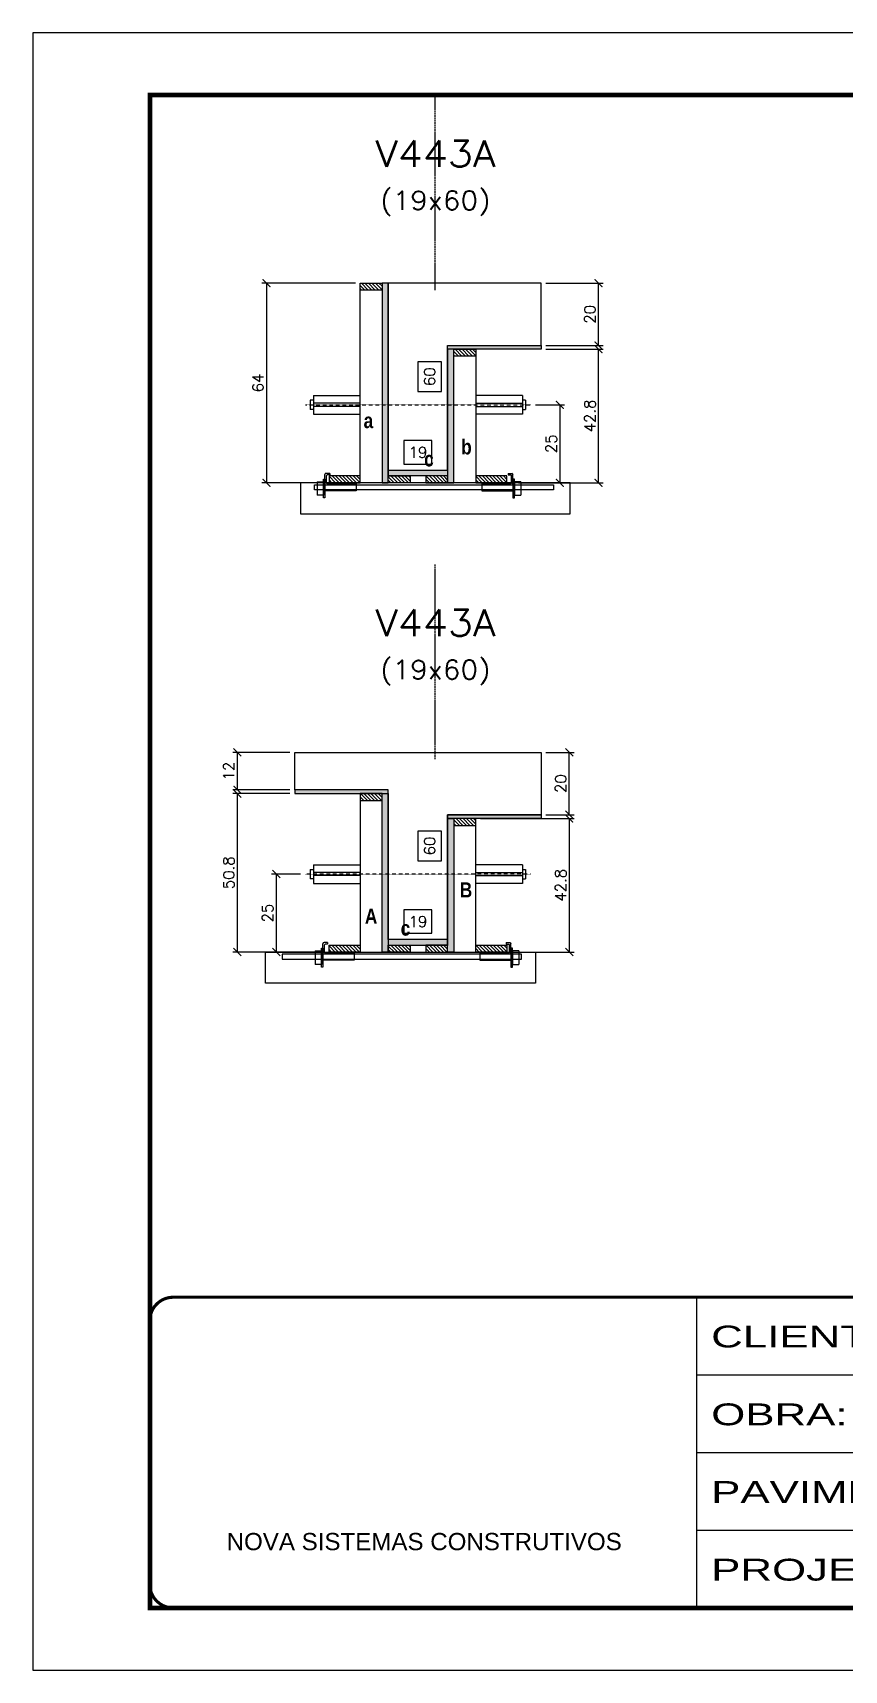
# Model space of a CAD drawing. Extents: x 137137 to 143418, y 10464 to 34486.
# Drawn here: x 140307 to 140827, y 20801 to 21851 of the extents above; entities that cross this region are included whole.
import ezdxf
from ezdxf.enums import TextEntityAlignment as Align

# ---------------------------------------------------------------- set-up
doc = ezdxf.new("R2010")
doc.units = 0
for name, pattern in [('CONTINUO', [0]), ('DASHED', [0.75, 0.5, -0.25]), ('HIDDEN', [0.375, 0.25, -0.125])]:
    doc.linetypes.add(name, pattern=pattern)
for name, color, linetype in [('barrote', 251, 'Continuous'), ('COTA', 241, 'Continuous'), ('Cota Seção (2x)', 4, 'Continuous'), ('detalhes', 4, 'Continuous'), ('Painéis', 200, 'Continuous'), ('presilha', 1, 'Continuous'), ('TENSOR', 3, 'Continuous'), ('Texto de Titulo', 7, 'Continuous'), ('Texto Qtd Sarr', 242, 'Continuous')]:
    doc.layers.add(name, color=color, linetype=linetype)
for name, color, linetype, lineweight in [('CONCRETO', 251, 'Continuous', 25), ('Folhas', 255, 'Continuous', 9), ('Hachura', 251, 'Continuous', 9), ('Madeira', 126, 'Continuous', 18), ('SARRAFO DE PRESSAO', 251, 'DASHED', 9), ('SCO-___-LAJ', 2, 'Continuous', 0), ('Texto Seção', 7, 'Continuous', 15)]:
    doc.layers.add(name, color=color, linetype=linetype, lineweight=lineweight)
doc.styles.add('ARIAL', font='arial.ttf')
doc.styles.add('Romans', font='romans.shx')
doc.styles.add('TECNICA', font='techb___.ttf', dxfattribs={"height": 10})
doc.styles.add('Tecnologia', font='')
doc.styles.get('Tecnologia').set_extended_font_data('Forgotten Futurist')
doc.dimstyles.new('Cota Seção (2x)', dxfattribs={"dimtxt": 7, "dimasz": 5, "dimexe": 3, "dimexo": 3, "dimgap": 2, "dimtad": 3, "dimdec": 1, "dimlfac": 0.5, "dimzin": 12, "dimdsep": 46, "dimtxsty": 'Romans', "dimblk": 'ARCHTICK', "dimcen": 0, "dimclrd": 4, "dimclre": 4, "dimclrt": 1, "dimadec": 1, "dimazin": 3, "dimtfac": 1, "dimtdec": 1, "dimtmove": 0, "dimatfit": 3, "dimldrblk": 'OBLIQUE', "dimfxl": 1, "dimtolj": 1, "dimtzin": 12, "dimarcsym": 0})
doc.dimstyles.new('Cota Seção interna', dxfattribs={"dimtxt": 7, "dimasz": 6, "dimexe": 0.18, "dimexo": 2, "dimgap": -4, "dimtad": 3, "dimdec": 1, "dimlfac": 0.5, "dimzin": 12, "dimdsep": 46, "dimtxsty": 'Romans', "dimblk": 'ARCHTICK', "dimcen": 0.09, "dimse1": 1, "dimse2": 1, "dimsd1": 1, "dimsd2": 1, "dimclrd": 180, "dimclre": 5, "dimclrt": 1, "dimadec": 0, "dimazin": 3, "dimtfac": 1, "dimtdec": 1, "dimtofl": 0, "dimtmove": 0, "dimatfit": 3, "dimldrblk": 'ARCHTICK', "dimfxl": 1, "dimtolj": 1, "dimtzin": 0, "dimarcsym": 0})

# ---------------------------------------------------------------- blocks, each defined once
blk = doc.blocks.new('9999999999')
at = {"color": 30, "linetype": 'CONTINUO'}
for p, q in [((98564.6, 34230.2), (98564.6, 34429.4)), ((98564.6, 34379.6), (99584, 34379.6)), ((98564.6, 34329.8), (99488, 34329.8)), ((98564.6, 34280), (99488, 34280))]:
    blk.add_line(p, q, dxfattribs=at)
at = {"color": 30, "linetype": 'CONTINUO', "const_width": 2}
blk.add_lwpolyline([(99584, 34230.2), (99584, 34414.4, 0.414214), (99569, 34429.4), (98229, 34429.4, 0.414214), (98214, 34414.4), (98214, 34245.2, 0.414214), (98229, 34230.2), (99584, 34230.2)], format="xyb", dxfattribs=at)
at = {"layer": 'Folhas'}
blk.add_lwpolyline([(98139, 34190.2), (99624, 34190.2), (99624, 35240.2), (98139, 35240.2)], close=True, dxfattribs=at)
at = {"layer": 'Folhas', "color": 30, "const_width": 3}
blk.add_lwpolyline([(98214, 34230.2), (99584, 34230.2), (99584, 35200.2), (98214, 35200.2)], close=True, dxfattribs=at)
at = {"color": 7, "linetype": 'Continuous', "ltscale": 5, "style": 'ARIAL'}
blk.add_text('NOVA SISTEMAS CONSTRUTIVOS', height=11.059, dxfattribs=at).set_placement((98263.2, 34267.2))
at = {"layer": 'Folhas', "color": 7, "style": 'Tecnologia', "width": 1.5}
for s, p in [('CLIENTE:', (98573.7, 34397.2)), ('OBRA:', (98573.7, 34347.3)), ('PAVIMENTO:', (98573.7, 34297.5)), ('PROJETO:', (98573.7, 34247.7))]:
    blk.add_text(s, height=14, dxfattribs=at).set_placement(p)
blk = doc.blocks.new('_ArchTick')
at = {"color": 0, "linetype": 'ByBlock', "const_width": 0.15}
blk.add_lwpolyline([(-0.5, -0.5), (0.5, 0.5)], dxfattribs=at)
blk = doc.blocks.new('*D1505')
at = {"layer": 'COTA', "color": 4, "lineweight": -2, "transparency": 16777216}
for p, q in [((140636.1, 21648.5), (140672.8, 21648.5)), ((140669.8, 21562.9), (140669.8, 21648.5)), ((140618.5, 21562.9), (140672.8, 21562.9))]:
    blk.add_line(p, q, dxfattribs=at)
at = {"layer": 'Defpoints', "color": 0, "transparency": 16777216}
for p in [(140633.1, 21648.5), (140669.8, 21648.5), (140615.5, 21562.9)]:
    blk.add_point(p, dxfattribs=at)
at = {"layer": 'COTA', "color": 4, "lineweight": -2, "transparency": 16777216, "xscale": 5, "yscale": 5, "zscale": 5}
for p, rotation in [((140669.8, 21648.5), 90), ((140669.8, 21562.9), 270)]:
    blk.add_blockref('_ArchTick', p, dxfattribs=dict(at, rotation=rotation))
at = {"layer": 'COTA', "color": 1, "transparency": 16777216, "insert": (140664.3, 21605.7), "char_height": 7, "attachment_point": 5, "rotation": 90, "style": 'Romans'}
blk.add_mtext('\\A1;42.8', dxfattribs=at)
blk = doc.blocks.new('_Oblique')
at = {"color": 0, "linetype": 'ByBlock', "lineweight": -2}
blk.add_line((-0.5, -0.5), (0.5, 0.5), dxfattribs=at)
blk = doc.blocks.new('*D1506')
at = {"layer": 'COTA', "color": 4, "lineweight": -2, "transparency": 16777216}
for p, q in [((140636.1, 21690.9), (140672.8, 21690.9)), ((140669.8, 21650.9), (140669.8, 21690.9)), ((140636.1, 21650.9), (140672.8, 21650.9))]:
    blk.add_line(p, q, dxfattribs=at)
at = {"layer": 'Defpoints', "color": 0, "transparency": 16777216}
for p in [(140633.1, 21690.9), (140669.8, 21690.9), (140633.1, 21650.9)]:
    blk.add_point(p, dxfattribs=at)
at = {"layer": 'COTA', "color": 4, "lineweight": -2, "transparency": 16777216, "xscale": 5, "yscale": 5, "zscale": 5}
for p, rotation in [((140669.8, 21690.9), 90), ((140669.8, 21650.9), 270)]:
    blk.add_blockref('_ArchTick', p, dxfattribs=dict(at, rotation=rotation))
at = {"layer": 'COTA', "color": 1, "transparency": 16777216, "insert": (140664.3, 21670.9), "char_height": 7, "attachment_point": 5, "rotation": 90, "style": 'Romans'}
blk.add_mtext('\\A1;20', dxfattribs=at)
blk = doc.blocks.new('*D1507')
at = {"layer": 'Cota Seção (2x)', "color": 180, "lineweight": -2, "transparency": 16777216}
for p, q in [((140569.1, 21640.4), (140554.1, 21640.4)), ((140554.1, 21640.4), (140554.1, 21621.4)), ((140569.1, 21621.4), (140569.1, 21640.4)), ((140554.1, 21621.4), (140569.1, 21621.4))]:
    blk.add_line(p, q, dxfattribs=at)
at = {"layer": 'Defpoints', "color": 0, "transparency": 16777216}
for p in [(140573.1, 21690.9), (140573.1, 21690.9), (140573.1, 21570.9)]:
    blk.add_point(p, dxfattribs=at)
at = {"layer": 'Cota Seção (2x)', "color": 1, "transparency": 16777216, "insert": (140561.6, 21630.9), "char_height": 7, "attachment_point": 5, "rotation": 90, "style": 'Romans'}
blk.add_mtext('\\A1;60', dxfattribs=at)
blk = doc.blocks.new('PRESILHA METÁLICA 1')
at = {"layer": 'presilha'}
for p, q in [((7.5, 10.6), (7.5, 19.9)), ((12, 21), (8.6, 21)), ((9, 11.6), (9, 18.9)), ((12, 19.5), (9.6, 19.5)), ((12, 21), (12, 19.5)), ((0, 13), (6, 13)), ((0, 13), (0, 0)), ((6, 0), (0, 0)), ((6, 15.5), (7.5, 15.5)), ((6, -2.5), (6, 15.5)), ((6, 13), (6, 0)), ((7.5, 15.5), (7.5, -2.5)), ((37.5, 4.1), (7.5, 4.1)), ((37.5, 11), (9.6, 11)), ((37.5, 11), (37.5, 4.1)), ((7.5, -2.5), (6, -2.5))]:
    blk.add_line(p, q, dxfattribs=at)
for centre, radius, start, end in [((8.6, 19.9), 1.14, 90, 180), ((9.6, 18.9), 0.57, 90, 180), ((9.6, 11.6), 0.57, 180, 270)]:
    blk.add_arc(centre, radius, start, end, dxfattribs=at)
blk = doc.blocks.new('*D1508')
at = {"layer": 'Cota Seção (2x)', "color": 180, "lineweight": -2, "transparency": 16777216}
for p, q in [((140563.1, 21589.9), (140545.1, 21589.9)), ((140545.1, 21589.9), (140545.1, 21574.9)), ((140563.1, 21574.9), (140563.1, 21589.9)), ((140545.1, 21574.9), (140563.1, 21574.9))]:
    blk.add_line(p, q, dxfattribs=at)
at = {"layer": 'Defpoints', "color": 0, "transparency": 16777216}
for p in [(140573.1, 21570.9), (140535.1, 21562.9), (140573.1, 21562.9)]:
    blk.add_point(p, dxfattribs=at)
at = {"layer": 'Cota Seção (2x)', "color": 1, "transparency": 16777216, "insert": (140554.1, 21582.4), "char_height": 7, "attachment_point": 5, "style": 'Romans'}
blk.add_mtext('\\A1;19', dxfattribs=at)
blk = doc.blocks.new('*D1509')
at = {"layer": 'COTA', "color": 4, "lineweight": -2, "transparency": 16777216}
for p, q in [((140514.1, 21690.9), (140454.1, 21690.9)), ((140457.1, 21690.9), (140457.1, 21562.9)), ((140514.1, 21562.9), (140454.1, 21562.9))]:
    blk.add_line(p, q, dxfattribs=at)
at = {"layer": 'Defpoints', "color": 0, "transparency": 16777216}
for p in [(140517.1, 21690.9), (140457.1, 21562.9), (140517.1, 21562.9)]:
    blk.add_point(p, dxfattribs=at)
at = {"layer": 'COTA', "color": 4, "lineweight": -2, "transparency": 16777216, "xscale": 5, "yscale": 5, "zscale": 5}
for p, rotation in [((140457.1, 21690.9), 90), ((140457.1, 21562.9), 270)]:
    blk.add_blockref('_ArchTick', p, dxfattribs=dict(at, rotation=rotation))
at = {"layer": 'COTA', "color": 1, "transparency": 16777216, "insert": (140451.6, 21626.9), "char_height": 7, "attachment_point": 5, "rotation": 90, "style": 'Romans'}
blk.add_mtext('\\A1;64', dxfattribs=at)
blk = doc.blocks.new('*D1510')
at = {"layer": 'COTA', "color": 4, "lineweight": -2, "transparency": 16777216}
for p, q in [((140629.4, 21612.9), (140648, 21612.9)), ((140645, 21612.9), (140645, 21562.9)), ((140629.4, 21562.9), (140648, 21562.9))]:
    blk.add_line(p, q, dxfattribs=at)
at = {"layer": 'Defpoints', "color": 0, "transparency": 16777216}
for p in [(140626.4, 21612.9), (140626.4, 21562.9), (140645, 21562.9)]:
    blk.add_point(p, dxfattribs=at)
at = {"layer": 'COTA', "color": 4, "lineweight": -2, "transparency": 16777216, "xscale": 5, "yscale": 5, "zscale": 5}
for p, rotation in [((140645, 21612.9), 90), ((140645, 21562.9), 270)]:
    blk.add_blockref('_ArchTick', p, dxfattribs=dict(at, rotation=rotation))
at = {"layer": 'COTA', "color": 1, "transparency": 16777216, "insert": (140639.5, 21587.9), "char_height": 7, "attachment_point": 5, "rotation": 90, "style": 'Romans'}
blk.add_mtext('\\A1;25', dxfattribs=at)
blk = doc.blocks.new('titulo1')
at = {"layer": 'Defpoints', "color": 252, "linetype": 'HIDDEN', "ltscale": 2}
blk.add_line((0, 0), (0, 125), dxfattribs=at)
at = {"layer": 'Defpoints', "style": 'Romans', "oblique": 15}
blk.add_attdef('FOLHA', text='', height=10, dxfattribs=at).set_placement((0, 15.6), align=Align.MIDDLE_CENTER)
at = {"layer": 'Texto Qtd Sarr', "color": 3, "style": 'Romans', "oblique": 15}
for tag, height, p in [('TITULO', 17, (0, 71.4)), ('SEÇÃO', 12, (0, 41.5))]:
    blk.add_attdef(tag, text='', height=height, dxfattribs=at).set_placement(p, align=Align.MIDDLE_CENTER)
blk = doc.blocks.new('*D1511')
at = {"layer": 'COTA', "color": 4, "lineweight": -2, "transparency": 16777216}
for p, q in [((140472.1, 21363.6), (140435.4, 21363.6)), ((140438.4, 21262), (140438.4, 21363.6)), ((140489.7, 21262), (140435.4, 21262))]:
    blk.add_line(p, q, dxfattribs=at)
at = {"layer": 'Defpoints', "color": 0, "transparency": 16777216}
for p in [(140438.4, 21363.6), (140475.1, 21363.6), (140492.7, 21262)]:
    blk.add_point(p, dxfattribs=at)
at = {"layer": 'COTA', "color": 4, "lineweight": -2, "transparency": 16777216, "xscale": 5, "yscale": 5, "zscale": 5}
for p, rotation in [((140438.4, 21363.6), 90), ((140438.4, 21262), 270)]:
    blk.add_blockref('_ArchTick', p, dxfattribs=dict(at, rotation=rotation))
at = {"layer": 'COTA', "color": 1, "transparency": 16777216, "insert": (140432.9, 21312.8), "char_height": 7, "attachment_point": 5, "rotation": 90, "style": 'Romans'}
blk.add_mtext('\\A1;50.8', dxfattribs=at)
blk = doc.blocks.new('*D1512')
at = {"layer": 'COTA', "color": 4, "lineweight": -2, "transparency": 16777216}
for p, q in [((140472.1, 21390), (140435.4, 21390)), ((140438.4, 21366), (140438.4, 21390)), ((140472.1, 21366), (140435.4, 21366))]:
    blk.add_line(p, q, dxfattribs=at)
at = {"layer": 'Defpoints', "color": 0, "transparency": 16777216}
for p in [(140438.4, 21390), (140475.1, 21390), (140475.1, 21366)]:
    blk.add_point(p, dxfattribs=at)
at = {"layer": 'COTA', "color": 4, "lineweight": -2, "transparency": 16777216, "xscale": 5, "yscale": 5, "zscale": 5}
for p, rotation in [((140438.4, 21390), 90), ((140438.4, 21366), 270)]:
    blk.add_blockref('_ArchTick', p, dxfattribs=dict(at, rotation=rotation))
at = {"layer": 'COTA', "color": 1, "transparency": 16777216, "insert": (140432.9, 21378), "char_height": 7, "attachment_point": 5, "rotation": 90, "style": 'Romans'}
blk.add_mtext('\\A1;12', dxfattribs=at)
blk = doc.blocks.new('*D1513')
at = {"layer": 'Cota Seção (2x)', "color": 180, "lineweight": -2, "transparency": 16777216}
for p, q in [((140569.1, 21339.5), (140554.1, 21339.5)), ((140554.1, 21339.5), (140554.1, 21320.5)), ((140569.1, 21320.5), (140569.1, 21339.5)), ((140554.1, 21320.5), (140569.1, 21320.5))]:
    blk.add_line(p, q, dxfattribs=at)
at = {"layer": 'Defpoints', "color": 0, "transparency": 16777216}
for p in [(140535.1, 21390), (140573.1, 21390), (140535.1, 21270)]:
    blk.add_point(p, dxfattribs=at)
at = {"layer": 'Cota Seção (2x)', "color": 1, "transparency": 16777216, "insert": (140561.6, 21330), "char_height": 7, "attachment_point": 5, "rotation": 90, "style": 'Romans'}
blk.add_mtext('\\A1;60', dxfattribs=at)
blk = doc.blocks.new('*D1514')
at = {"layer": 'Cota Seção (2x)', "color": 180, "lineweight": -2, "transparency": 16777216}
for p, q in [((140563.1, 21289), (140545.1, 21289)), ((140545.1, 21289), (140545.1, 21274)), ((140563.1, 21274), (140563.1, 21289)), ((140545.1, 21274), (140563.1, 21274))]:
    blk.add_line(p, q, dxfattribs=at)
at = {"layer": 'Defpoints', "color": 0, "transparency": 16777216}
for p in [(140535.1, 21270), (140535.1, 21262), (140573.1, 21262)]:
    blk.add_point(p, dxfattribs=at)
at = {"layer": 'Cota Seção (2x)', "color": 1, "transparency": 16777216, "insert": (140554.1, 21281.5), "char_height": 7, "attachment_point": 5, "style": 'Romans'}
blk.add_mtext('\\A1;19', dxfattribs=at)
blk = doc.blocks.new('*D1515')
at = {"layer": 'COTA', "color": 4, "lineweight": -2, "transparency": 16777216}
for p, q in [((140594.1, 21347.6), (140654.1, 21347.6)), ((140651.1, 21347.6), (140651.1, 21262)), ((140594.1, 21262), (140654.1, 21262))]:
    blk.add_line(p, q, dxfattribs=at)
at = {"layer": 'Defpoints', "color": 0, "transparency": 16777216}
for p in [(140591.1, 21347.6), (140591.1, 21262), (140651.1, 21262)]:
    blk.add_point(p, dxfattribs=at)
at = {"layer": 'COTA', "color": 4, "lineweight": -2, "transparency": 16777216, "xscale": 5, "yscale": 5, "zscale": 5}
for p, rotation in [((140651.1, 21347.6), 90), ((140651.1, 21262), 270)]:
    blk.add_blockref('_ArchTick', p, dxfattribs=dict(at, rotation=rotation))
at = {"layer": 'COTA', "color": 1, "transparency": 16777216, "insert": (140645.6, 21304.8), "char_height": 7, "attachment_point": 5, "rotation": 90, "style": 'Romans'}
blk.add_mtext('\\A1;42.8', dxfattribs=at)
blk = doc.blocks.new('*D1516')
at = {"layer": 'COTA', "color": 4, "lineweight": -2, "transparency": 16777216}
for p, q in [((140478.8, 21312), (140460.3, 21312)), ((140463.3, 21312), (140463.3, 21262)), ((140478.8, 21262), (140460.3, 21262))]:
    blk.add_line(p, q, dxfattribs=at)
at = {"layer": 'Defpoints', "color": 0, "transparency": 16777216}
for p in [(140481.8, 21312), (140463.3, 21262), (140481.8, 21262)]:
    blk.add_point(p, dxfattribs=at)
at = {"layer": 'COTA', "color": 4, "lineweight": -2, "transparency": 16777216, "xscale": 5, "yscale": 5, "zscale": 5}
for p, rotation in [((140463.3, 21312), 90), ((140463.3, 21262), 270)]:
    blk.add_blockref('_ArchTick', p, dxfattribs=dict(at, rotation=rotation))
at = {"layer": 'COTA', "color": 1, "transparency": 16777216, "insert": (140457.8, 21287), "char_height": 7, "attachment_point": 5, "rotation": 90, "style": 'Romans'}
blk.add_mtext('\\A1;25', dxfattribs=at)
blk = doc.blocks.new('*D1752')
at = {"layer": 'COTA', "color": 4, "lineweight": -2, "transparency": 16777216}
for p, q in [((140636.1, 21390), (140654.1, 21390)), ((140651.1, 21350), (140651.1, 21390)), ((140636.1, 21350), (140654.1, 21350))]:
    blk.add_line(p, q, dxfattribs=at)
at = {"layer": 'Defpoints', "color": 0, "transparency": 16777216}
for p in [(140633.1, 21390), (140651.1, 21390), (140633.1, 21350)]:
    blk.add_point(p, dxfattribs=at)
at = {"layer": 'COTA', "color": 4, "lineweight": -2, "transparency": 16777216, "xscale": 5, "yscale": 5, "zscale": 5}
for p, rotation in [((140651.1, 21390), 90), ((140651.1, 21350), 270)]:
    blk.add_blockref('_ArchTick', p, dxfattribs=dict(at, rotation=rotation))
at = {"layer": 'COTA', "color": 1, "transparency": 16777216, "insert": (140645.6, 21370), "char_height": 7, "attachment_point": 5, "rotation": 90, "style": 'Romans'}
blk.add_mtext('\\A1;20', dxfattribs=at)

msp = doc.modelspace()

# ---------------------------------------------------------------- hatches: boundary and pattern name
at = {"layer": 'Hachura'}
h = msp.add_hatch(dxfattribs=at)
h.set_pattern_fill('ANSI31', color=256, scale=0.5, angle=270, style=0)
h.set_pattern_definition([(315, (163422.9402, 13383.2429), (1.12253202, 1.12253202), [])])
h.paths.add_polyline_path([(140517.12, 21686.49), (140517.12, 21690.89), (140531.12, 21690.89), (140531.12, 21686.49)])
h = msp.add_hatch(color=256, dxfattribs=at)
h.dxf.hatch_style = 1
h.paths.add_polyline_path([(140535.12, 21690.89), (140531.12, 21690.89), (140531.12, 21562.89), (140535.12, 21562.89)])
h = msp.add_hatch(color=256, dxfattribs=at)
h.dxf.hatch_style = 1
h.paths.add_polyline_path([(140573.12, 21648.49), (140573.12, 21650.89), (140633.12, 21650.89), (140633.12, 21648.49)])
h = msp.add_hatch(color=256, dxfattribs=at)
h.dxf.hatch_style = 1
h.paths.add_polyline_path([(140577.12, 21648.49), (140573.12, 21648.49), (140573.12, 21562.89), (140577.12, 21562.89)])
h = msp.add_hatch(dxfattribs=at)
h.set_pattern_fill('ANSI31', color=256, scale=0.5, angle=270, style=0)
h.set_pattern_definition([(315, (163482.9402, 13340.8429), (1.12253202, 1.12253202), [])])
h.paths.add_polyline_path([(140577.12, 21644.09), (140577.12, 21648.49), (140591.12, 21648.49), (140591.12, 21644.09)])
h = msp.add_hatch(dxfattribs=at)
h.set_pattern_fill('ANSI31', color=256, scale=0.5, angle=270, style=0)
h.set_pattern_definition([(315, (163388.9402, 13333.2429), (1.12253202, 1.12253202), [])])
h.paths.add_polyline_path([(140517.12, 21562.89), (140517.12, 21567.29), (140497.12, 21567.29), (140497.12, 21562.89)])
h = msp.add_hatch(color=256, dxfattribs=at)
h.dxf.hatch_style = 1
h.paths.add_polyline_path([(140535.12, 21567.29), (140535.12, 21570.89), (140573.12, 21570.89), (140573.12, 21567.29)])
h = msp.add_hatch(dxfattribs=at)
h.set_pattern_fill('ANSI31', color=256, scale=0.5, angle=270, style=0)
h.set_pattern_definition([(315, (163491.7423, 13333.2429), (1.12253202, 1.12253202), [])])
h.paths.add_polyline_path([(140535.12, 21562.89), (140535.12, 21567.29), (140549.12, 21567.29), (140549.12, 21562.89)])
h = msp.add_hatch(dxfattribs=at)
h.set_pattern_fill('ANSI31', color=256, scale=0.5, angle=270, style=0)
h.set_pattern_definition([(315, (163491.7402, 13333.2429), (1.12253202, 1.12253202), [])])
h.paths.add_polyline_path([(140573.12, 21562.89), (140573.12, 21567.29), (140559.12, 21567.29), (140559.12, 21562.89)])
h = msp.add_hatch(dxfattribs=at)
h.set_pattern_fill('ANSI31', color=256, scale=0.5, angle=270, style=0)
h.set_pattern_definition([(315, (163482.9402, 13333.2429), (1.12253202, 1.12253202), [])])
h.paths.add_polyline_path([(140611.12, 21562.89), (140611.12, 21567.29), (140591.12, 21567.29), (140591.12, 21562.89)])
h = msp.add_hatch(color=256, dxfattribs=at)
h.dxf.hatch_style = 1
h.paths.add_polyline_path([(140535.12, 21363.59), (140535.12, 21365.99), (140475.12, 21365.99), (140475.12, 21363.59)])
h = msp.add_hatch(dxfattribs=at)
h.set_pattern_fill('ANSI31', color=256, scale=0.5, angle=270, style=0)
h.set_pattern_definition([(315, (163482.9402, 13055.9504), (1.12253202, 1.12253202), [])])
h.paths.add_polyline_path([(140531.12, 21359.19), (140531.12, 21363.59), (140517.12, 21363.59), (140517.12, 21359.19)])
h = msp.add_hatch(color=256, dxfattribs=at)
h.dxf.hatch_style = 1
h.paths.add_polyline_path([(140531.12, 21363.59), (140535.12, 21363.59), (140535.12, 21261.99), (140531.12, 21261.99)])
h = msp.add_hatch(color=256, dxfattribs=at)
h.dxf.hatch_style = 1
h.paths.add_polyline_path([(140573.12, 21347.59), (140573.12, 21349.99), (140633.12, 21349.99), (140633.12, 21347.59)])
h = msp.add_hatch(color=256, dxfattribs=at)
h.dxf.hatch_style = 1
h.paths.add_polyline_path([(140573.12, 21347.59), (140577.12, 21347.59), (140577.12, 21261.99), (140573.12, 21261.99)])
h = msp.add_hatch(dxfattribs=at)
h.set_pattern_fill('ANSI31', color=256, scale=0.5, angle=270, style=0)
h.set_pattern_definition([(315, (163422.9402, 13039.9504), (1.12253202, 1.12253202), [])])
h.paths.add_polyline_path([(140591.12, 21343.19), (140591.12, 21347.59), (140577.12, 21347.59), (140577.12, 21343.19)])
h = msp.add_hatch(dxfattribs=at)
h.set_pattern_fill('ANSI31', color=256, scale=0.5, angle=270, style=0)
h.set_pattern_definition([(315, (163482.9402, 13032.3504), (1.12253202, 1.12253202), [])])
h.paths.add_polyline_path([(140497.12, 21261.99), (140497.12, 21266.39), (140517.12, 21266.39), (140517.12, 21261.99)])
h = msp.add_hatch(color=256, dxfattribs=at)
h.dxf.hatch_style = 1
h.paths.add_polyline_path([(140573.12, 21266.39), (140573.12, 21269.99), (140535.12, 21269.99), (140535.12, 21266.39)])
h = msp.add_hatch(dxfattribs=at)
h.set_pattern_fill('ANSI31', color=256, scale=0.5, angle=270, style=0)
h.set_pattern_definition([(315, (163491.7402, 13032.3504), (1.12253202, 1.12253202), [])])
h.paths.add_polyline_path([(140535.12, 21261.99), (140535.12, 21266.39), (140549.12, 21266.39), (140549.12, 21261.99)])
h = msp.add_hatch(dxfattribs=at)
h.set_pattern_fill('ANSI31', color=256, scale=0.5, angle=270, style=0)
h.set_pattern_definition([(315, (163491.7423, 13032.3504), (1.12253202, 1.12253202), [])])
h.paths.add_polyline_path([(140573.12, 21261.99), (140573.12, 21266.39), (140559.12, 21266.39), (140559.12, 21261.99)])
h = msp.add_hatch(dxfattribs=at)
h.set_pattern_fill('ANSI31', color=256, scale=0.5, angle=270, style=0)
h.set_pattern_definition([(315, (163388.9402, 13032.3504), (1.12253202, 1.12253202), [])])
h.paths.add_polyline_path([(140591.12, 21261.99), (140591.12, 21266.39), (140611.12, 21266.39), (140611.12, 21261.99)])

# ---------------------------------------------------------------- linework, layer by layer
at = {"ltscale": 3}
for p, q in [((140485.12, 21615.86), (140485.12, 21609.86)), ((140487.12, 21615.86), (140485.12, 21615.86)), ((140487.12, 21609.86), (140485.12, 21609.86)), ((140487.12, 21618.86), (140487.12, 21606.86)), ((140487.12, 21618.86), (140517.12, 21618.86)), ((140517.12, 21613.86), (140487.12, 21613.86)), ((140517.12, 21611.86), (140487.12, 21611.86)), ((140621.12, 21618.86), (140591.12, 21618.86)), ((140591.12, 21613.86), (140621.12, 21613.86)), ((140591.12, 21611.86), (140621.12, 21611.86)), ((140621.12, 21618.86), (140621.12, 21606.86)), ((140623.12, 21615.86), (140621.12, 21615.86)), ((140621.12, 21609.86), (140623.12, 21609.86)), ((140623.12, 21615.86), (140623.12, 21609.86)), ((140487.12, 21606.86), (140517.12, 21606.86)), ((140621.12, 21606.86), (140591.12, 21606.86)), ((140487.12, 21317.96), (140487.12, 21305.96)), ((140487.12, 21317.96), (140517.12, 21317.96)), ((140621.12, 21317.96), (140591.12, 21317.96)), ((140621.12, 21317.96), (140621.12, 21305.96)), ((140485.12, 21314.96), (140485.12, 21308.96)), ((140485.12, 21314.96), (140487.12, 21314.96)), ((140487.12, 21308.96), (140485.12, 21308.96)), ((140517.12, 21312.96), (140487.12, 21312.96)), ((140517.12, 21310.96), (140487.12, 21310.96)), ((140487.12, 21305.96), (140517.12, 21305.96)), ((140591.12, 21312.96), (140621.12, 21312.96)), ((140591.12, 21310.96), (140621.12, 21310.96)), ((140621.12, 21305.96), (140591.12, 21305.96)), ((140621.12, 21314.96), (140623.12, 21314.96)), ((140621.12, 21308.96), (140623.12, 21308.96)), ((140623.12, 21314.96), (140623.12, 21308.96))]:
    msp.add_line(p, q, dxfattribs=at)
at = {"layer": 'barrote'}
for points in [[(140478.76, 21542.89), (140651.72, 21542.89), (140651.72, 21562.89), (140478.76, 21562.89)], [(140629.49, 21241.99), (140456.52, 21241.99), (140456.52, 21261.99), (140629.49, 21261.99)]]:
    msp.add_lwpolyline(points, close=True, dxfattribs=at)
at = {"layer": 'CONCRETO'}
for points in [[(140573.12, 21650.89), (140633.12, 21650.89), (140633.12, 21690.89), (140573.12, 21690.89), (140573.12, 21690.89), (140535.12, 21690.89), (140535.12, 21567.29), (140535.12, 21567.29), (140535.12, 21570.89), (140573.12, 21570.89)], [(140573.12, 21349.99), (140573.12, 21266.39), (140573.12, 21266.39), (140573.12, 21269.99), (140535.12, 21269.99), (140535.12, 21365.99), (140475.12, 21365.99), (140475.12, 21389.99), (140535.12, 21389.99), (140535.12, 21389.99), (140573.12, 21389.99), (140633.12, 21389.99), (140633.12, 21349.99)]]:
    msp.add_lwpolyline(points, close=True, dxfattribs=at)
at = {"layer": 'Madeira'}
for points in [[(140517.12, 21686.49), (140517.12, 21690.89), (140531.12, 21690.89), (140531.12, 21686.49)], [(140517.12, 21690.89), (140531.12, 21690.89), (140531.12, 21562.89), (140517.12, 21562.89)], [(140577.12, 21644.09), (140577.12, 21648.49), (140591.12, 21648.49), (140591.12, 21644.09)], [(140577.12, 21648.49), (140591.12, 21648.49), (140591.12, 21562.89), (140577.12, 21562.89)], [(140517.12, 21562.89), (140517.12, 21567.29), (140497.12, 21567.29), (140497.12, 21562.89)], [(140535.12, 21562.89), (140535.12, 21567.29), (140549.12, 21567.29), (140549.12, 21562.89)], [(140573.12, 21562.89), (140573.12, 21567.29), (140559.12, 21567.29), (140559.12, 21562.89)], [(140611.12, 21562.89), (140611.12, 21567.29), (140591.12, 21567.29), (140591.12, 21562.89)], [(140531.12, 21359.19), (140531.12, 21363.59), (140517.12, 21363.59), (140517.12, 21359.19)], [(140531.12, 21363.59), (140517.12, 21363.59), (140517.12, 21261.99), (140531.12, 21261.99)], [(140591.12, 21343.19), (140591.12, 21347.59), (140577.12, 21347.59), (140577.12, 21343.19)], [(140591.12, 21347.59), (140577.12, 21347.59), (140577.12, 21261.99), (140591.12, 21261.99)], [(140497.12, 21261.99), (140497.12, 21266.39), (140517.12, 21266.39), (140517.12, 21261.99)], [(140535.12, 21261.99), (140535.12, 21266.39), (140549.12, 21266.39), (140549.12, 21261.99)], [(140573.12, 21261.99), (140573.12, 21266.39), (140559.12, 21266.39), (140559.12, 21261.99)], [(140591.12, 21261.99), (140591.12, 21266.39), (140611.12, 21266.39), (140611.12, 21261.99)]]:
    msp.add_lwpolyline(points, close=True, dxfattribs=at)
at = {"layer": 'Painéis'}
for points in [[(140535.12, 21690.89), (140531.12, 21690.89), (140531.12, 21562.89), (140535.12, 21562.89)], [(140573.12, 21648.49), (140573.12, 21650.89), (140633.12, 21650.89), (140633.12, 21648.49)], [(140577.12, 21648.49), (140573.12, 21648.49), (140573.12, 21562.89), (140577.12, 21562.89)], [(140535.12, 21567.29), (140535.12, 21570.89), (140573.12, 21570.89), (140573.12, 21567.29)], [(140535.12, 21363.59), (140535.12, 21365.99), (140475.12, 21365.99), (140475.12, 21363.59)], [(140531.12, 21363.59), (140535.12, 21363.59), (140535.12, 21261.99), (140531.12, 21261.99)], [(140573.12, 21347.59), (140573.12, 21349.99), (140633.12, 21349.99), (140633.12, 21347.59)], [(140573.12, 21347.59), (140577.12, 21347.59), (140577.12, 21261.99), (140573.12, 21261.99)], [(140573.12, 21266.39), (140573.12, 21269.99), (140535.12, 21269.99), (140535.12, 21266.39)]]:
    msp.add_lwpolyline(points, close=True, dxfattribs=at)
at = {"layer": 'SCO-___-LAJ', "color": 1}
for points in [[(140487.76, 21561.55), (140641.06, 21561.55), (140641.06, 21558.35), (140487.76, 21558.35)], [(140620.48, 21260.66), (140467.18, 21260.66), (140467.18, 21257.46), (140620.48, 21257.46)]]:
    msp.add_lwpolyline(points, close=True, dxfattribs=at)
at = {"layer": 'TENSOR', "linetype": 'HIDDEN', "ltscale": 0.5}
for p, q in [((140482.12, 21612.86), (140626.42, 21612.86)), ((140626.12, 21311.96), (140481.82, 21311.96))]:
    msp.add_line(p, q, dxfattribs=at)

# ---------------------------------------------------------------- block references
at = {"layer": 'presilha', "yscale": 0.6666666666666666, "zscale": 0.6666666666666666}
for p, xscale in [((140489.54, 21554.92), 0.6666666666666666), ((140619.99, 21554.92), -0.6666666666666666), ((140488.25, 21254.03), 0.6666666666666666), ((140618.7, 21254.03), -0.6666666666666666)]:
    msp.add_blockref('PRESILHA METÁLICA 1', p, dxfattribs=dict(at, xscale=xscale))
at = {"layer": 'SARRAFO DE PRESSAO', "color": 6, "linetype": 'ByBlock'}
msp.add_blockref('9999999999', (42168.31, -13388.76), dxfattribs=at)
at = {"layer": 'Texto Seção'}
ref = msp.add_blockref('titulo1', (140565.24, 21686.45), dxfattribs=at)
ref.add_attrib('TITULO', 'V443A', dxfattribs={"layer": 'Texto de Titulo', "color": 7, "height": 17, "style": 'Romans', "width": 1.1}).set_placement((140565.24, 21773.95), align=Align.MIDDLE_CENTER)
ref.add_attrib('SEÇÃO', '(19x60)', dxfattribs={"layer": 'Texto de Titulo', "color": 7, "height": 12, "style": 'Romans', "width": 1.1}).set_placement((140565.24, 21743.95), align=Align.MIDDLE_CENTER)
ref = msp.add_blockref('titulo1', (140565.24, 21385.56), dxfattribs=at)
ref.add_attrib('TITULO', 'V443A', dxfattribs={"layer": 'Texto de Titulo', "color": 7, "height": 17, "style": 'Romans', "width": 1.1}).set_placement((140565.24, 21473.06), align=Align.MIDDLE_CENTER)
ref.add_attrib('SEÇÃO', '(19x60)', dxfattribs={"layer": 'Texto de Titulo', "color": 7, "height": 12, "style": 'Romans', "width": 1.1}).set_placement((140565.24, 21443.06), align=Align.MIDDLE_CENTER)

# ---------------------------------------------------------------- texts
at = {"layer": 'detalhes', "style": 'TECNICA'}
for s, p in [('a', (140519.29, 21597.92)), ('b', (140581.83, 21581.08)), ('c', (140558.1, 21573.38)), ('B', (140580.95, 21297.03)), ('A', (140520.12, 21280.18)), ('c', (140543.04, 21272.49))]:
    msp.add_text(s, height=9.6, dxfattribs=at).set_placement(p)

# ---------------------------------------------------------------- dimensions: what is measured, and where the dimension line sits
at = {"layer": 'COTA'}
for base, p1, p2, picture, middle in [((140457.15, 21562.89), (140517.12, 21690.89), (140517.12, 21562.89), '*D1509', (140451.65, 21626.89)), ((140669.84, 21690.89), (140633.12, 21650.89), (140633.12, 21690.89), '*D1506', (140664.34, 21670.89)), ((140669.84, 21648.49), (140615.52, 21562.89), (140633.12, 21648.49), '*D1505', (140664.34, 21605.69)), ((140644.98, 21562.89), (140626.42, 21612.86), (140626.42, 21562.89), '*D1510', (140639.48, 21587.87)), ((140438.4, 21389.99), (140475.12, 21365.99), (140475.12, 21389.99), '*D1512', (140432.9, 21377.99)), ((140651.09, 21389.99), (140633.12, 21349.99), (140633.12, 21389.99), '*D1752', (140645.59, 21369.99)), ((140438.4, 21363.59), (140492.72, 21261.99), (140475.12, 21363.59), '*D1511', (140432.9, 21312.79)), ((140651.09, 21261.99), (140591.12, 21347.59), (140591.12, 21261.99), '*D1515', (140645.59, 21304.79)), ((140463.26, 21261.99), (140481.82, 21311.96), (140481.82, 21261.99), '*D1516', (140457.76, 21286.98))]:
    dim = msp.add_linear_dim(base=base, p1=p1, p2=p2, angle=90, dimstyle='Cota Seção (2x)', dxfattribs=at)
    dim.commit()
    dim.dimension.update_dxf_attribs({"geometry": picture, "text_midpoint": middle})
at = {"layer": 'Cota Seção (2x)'}
for base, p1, p2, angle, picture, middle in [((140573.12, 21690.89), (140573.12, 21570.89), (140573.12, 21690.89), 90, '*D1507', (140561.62, 21630.89)), ((140535.12, 21269.99), (140573.12, 21261.99), (140535.12, 21261.99), 180, '*D1514', (140554.12, 21281.49))]:
    dim = msp.add_linear_dim(base=base, p1=p1, p2=p2, angle=angle, dimstyle='Cota Seção interna', dxfattribs=at)
    dim.commit()
    dim.dimension.update_dxf_attribs({"geometry": picture, "text_midpoint": middle})
dim = msp.add_linear_dim(base=(140573.12, 21570.89), p1=(140535.12, 21562.89), p2=(140573.12, 21562.89), dimstyle='Cota Seção interna', dxfattribs=at)
dim.commit()
dim.dimension.update_dxf_attribs({"geometry": '*D1508', "text_midpoint": (140554.12, 21582.39)})
dim = msp.add_linear_dim(base=(140573.12, 21389.99), p1=(140535.12, 21269.99), p2=(140535.12, 21389.99), angle=90, dimstyle='Cota Seção interna', dxfattribs=at)
dim.commit()
dim.dimension.update_dxf_attribs({"geometry": '*D1513', "text_midpoint": (140573.12, 21329.99), "dimtype": 160})

doc.saveas('drawing.dxf')
